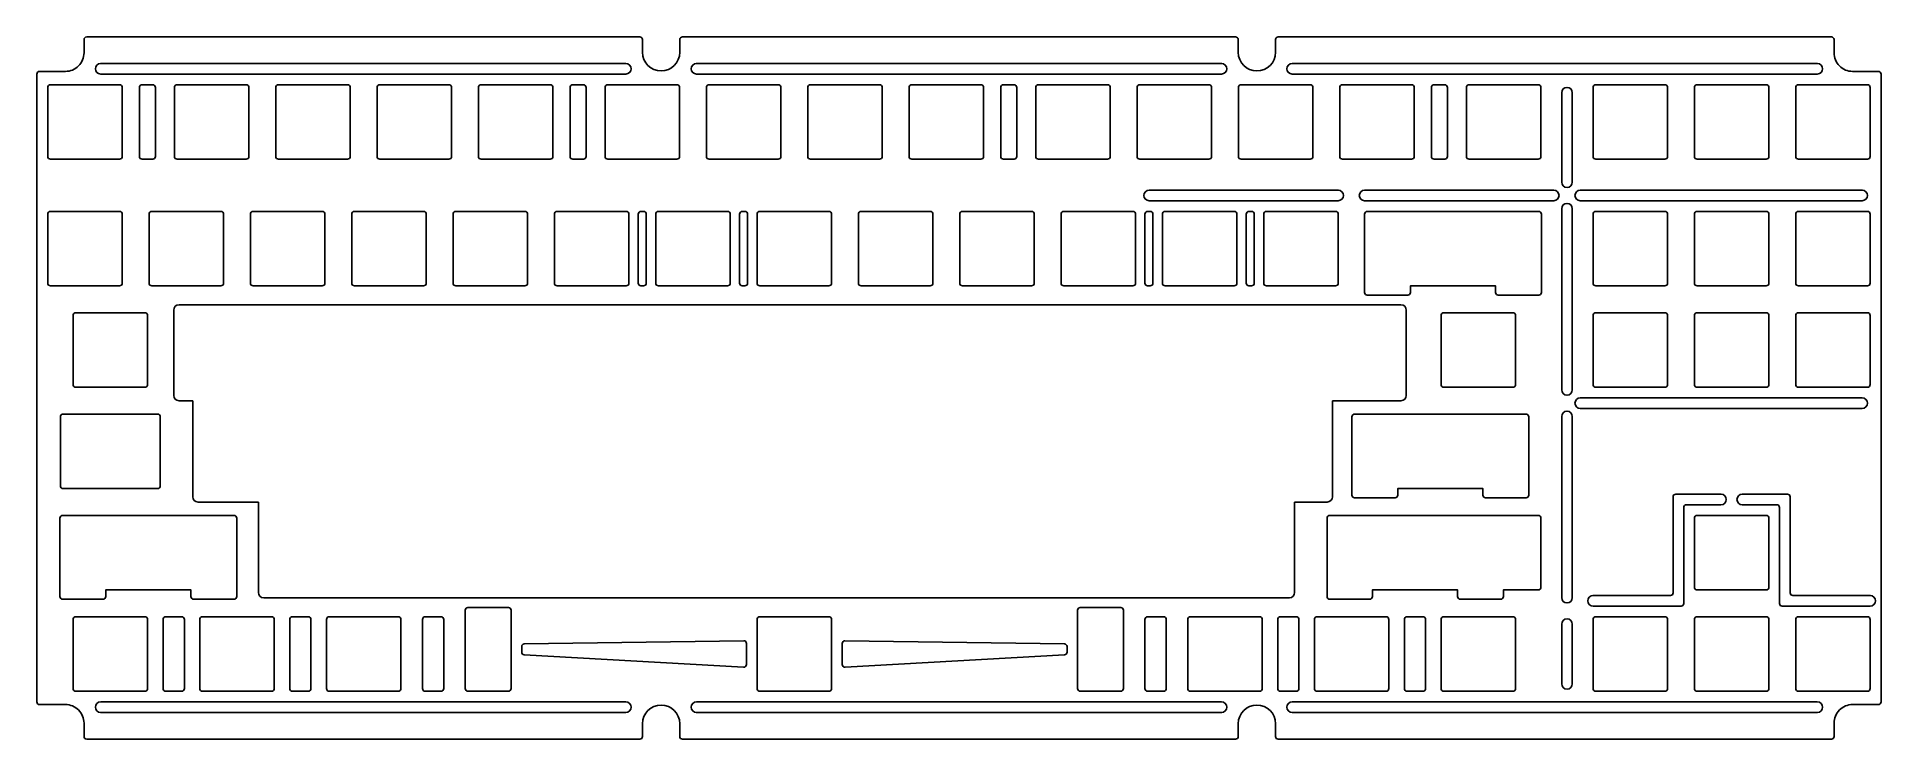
# Model space of a CAD drawing. Header units: millimetres. Extents: x 184 to 531, y 56 to 188.
import ezdxf

# ---------------------------------------------------------------- set-up
doc = ezdxf.new("R2010")
doc.units = ezdxf.units.MM

msp = doc.modelspace()

# ---------------------------------------------------------------- linework, layer by layer
for p, q in [((210.22, 136.31), (210.22, 120.28)), ((211.22, 137.31), (440.95, 137.31)), ((441.95, 136.31), (441.95, 120.28)), ((213.79, 119.28), (211.22, 119.28)), ((213.79, 119.28), (213.79, 101.23)), ((440.95, 119.28), (428.06, 119.28)), ((428.06, 119.28), (428.06, 101.23)), ((226.14, 100.23), (214.79, 100.23)), ((226.14, 83.21), (226.14, 100.23)), ((427.06, 100.23), (420.96, 100.23)), ((420.96, 100.23), (420.96, 83.21)), ((419.96, 82.21), (227.14, 82.21))]:
    msp.add_line(p, q)
msp.add_lwpolyline([(184.5, 180.67, -0.414214), (185, 181.17), (189.86, 181.17, 0.414214), (193.36, 184.67), (193.36, 187.16, -0.414214), (193.86, 187.66), (297.86, 187.66, -0.414214), (298.36, 187.16), (298.36, 184.77, 1), (305.36, 184.77), (305.36, 187.16, -0.414214), (305.86, 187.66), (409.86, 187.66, -0.414214), (410.36, 187.16), (410.36, 184.77, 1), (417.36, 184.77), (417.36, 187.16, -0.414214), (417.86, 187.66), (521.86, 187.66, -0.414214), (522.36, 187.16), (522.36, 184.67, 0.414214), (525.86, 181.17), (530.71, 181.17, -0.414214), (531.21, 180.67), (531.21, 62.66, -0.414214), (530.71, 62.16), (525.86, 62.16, 0.414214), (522.36, 58.66), (522.36, 56.16, -0.414214), (521.86, 55.66), (417.86, 55.66, -0.414214), (417.36, 56.16), (417.36, 58.56, 1), (410.36, 58.56), (410.36, 56.16, -0.414214), (409.86, 55.66), (305.86, 55.66, -0.414214), (305.36, 56.16), (305.36, 58.56, 1), (298.36, 58.56), (298.36, 56.16, -0.414214), (297.86, 55.66), (193.86, 55.66, -0.414214), (193.36, 56.16), (193.36, 58.66, 0.414214), (189.86, 62.16), (185, 62.16, -0.414214), (184.5, 62.66), (184.5, 180.67)], format="xyb")
for points in [[(196.5, 180.67, -1), (196.5, 182.67), (295.21, 182.67, -1), (295.21, 180.67)], [(407.21, 180.67, 1), (407.21, 182.67), (308.5, 182.67, 1), (308.5, 180.67)], [(420.5, 180.67, -1), (420.5, 182.67), (519.21, 182.67, -1), (519.21, 180.67)], [(200.55, 178.17, 0.414214), (200.05, 178.67), (187.05, 178.67, 0.414214), (186.55, 178.17), (186.55, 165.17, 0.414214), (187.05, 164.67), (200.05, 164.67, 0.414214), (200.55, 165.17)], [(206.28, 164.67, 0.414214), (206.78, 165.17), (206.78, 178.17, 0.414214), (206.28, 178.67), (204.28, 178.67, 0.414214), (203.78, 178.17), (203.78, 165.17, 0.414214), (204.28, 164.67)], [(224.36, 178.17, 0.414214), (223.86, 178.67), (210.86, 178.67, 0.414214), (210.36, 178.17), (210.36, 165.17, 0.414214), (210.86, 164.67), (223.86, 164.67, 0.414214), (224.36, 165.17)], [(243.41, 178.17, 0.414214), (242.91, 178.67), (229.91, 178.67, 0.414214), (229.41, 178.17), (229.41, 165.17, 0.414214), (229.91, 164.67), (242.91, 164.67, 0.414214), (243.41, 165.17)], [(262.46, 178.17, 0.414214), (261.96, 178.67), (248.96, 178.67, 0.414214), (248.46, 178.17), (248.46, 165.17, 0.414214), (248.96, 164.67), (261.96, 164.67, 0.414214), (262.46, 165.17)], [(281.51, 178.17, 0.414214), (281.01, 178.67), (268.01, 178.67, 0.414214), (267.51, 178.17), (267.51, 165.17, 0.414214), (268.01, 164.67), (281.01, 164.67, 0.414214), (281.51, 165.17)], [(287.24, 164.67, 0.414214), (287.74, 165.17), (287.74, 178.17, 0.414214), (287.24, 178.67), (285.24, 178.67, 0.414214), (284.74, 178.17), (284.74, 165.17, 0.414214), (285.24, 164.67)], [(305.32, 178.17, 0.414214), (304.82, 178.67), (291.82, 178.67, 0.414214), (291.32, 178.17), (291.32, 165.17, 0.414214), (291.82, 164.67), (304.82, 164.67, 0.414214), (305.32, 165.17)], [(324.37, 178.17, 0.414214), (323.87, 178.67), (310.87, 178.67, 0.414214), (310.37, 178.17), (310.37, 165.17, 0.414214), (310.87, 164.67), (323.87, 164.67, 0.414214), (324.37, 165.17)], [(343.42, 178.17, 0.414214), (342.92, 178.67), (329.92, 178.67, 0.414214), (329.42, 178.17), (329.42, 165.17, 0.414214), (329.92, 164.67), (342.92, 164.67, 0.414214), (343.42, 165.17)], [(362.47, 178.17, 0.414214), (361.97, 178.67), (348.97, 178.67, 0.414214), (348.47, 178.17), (348.47, 165.17, 0.414214), (348.97, 164.67), (361.97, 164.67, 0.414214), (362.47, 165.17)], [(368.21, 164.67, 0.414214), (368.71, 165.17), (368.71, 178.17, 0.414214), (368.21, 178.67), (366.21, 178.67, 0.414214), (365.71, 178.17), (365.71, 165.17, 0.414214), (366.21, 164.67)], [(386.29, 178.17, 0.414214), (385.79, 178.67), (372.79, 178.67, 0.414214), (372.29, 178.17), (372.29, 165.17, 0.414214), (372.79, 164.67), (385.79, 164.67, 0.414214), (386.29, 165.17)], [(405.34, 178.17, 0.414214), (404.84, 178.67), (391.84, 178.67, 0.414214), (391.34, 178.17), (391.34, 165.17, 0.414214), (391.84, 164.67), (404.84, 164.67, 0.414214), (405.34, 165.17)], [(424.39, 178.17, 0.414214), (423.89, 178.67), (410.89, 178.67, 0.414214), (410.39, 178.17), (410.39, 165.17, 0.414214), (410.89, 164.67), (423.89, 164.67, 0.414214), (424.39, 165.17)], [(443.44, 178.17, 0.414214), (442.94, 178.67), (429.94, 178.67, 0.414214), (429.44, 178.17), (429.44, 165.17, 0.414214), (429.94, 164.67), (442.94, 164.67, 0.414214), (443.44, 165.17)], [(449.17, 164.67, 0.414214), (449.67, 165.17), (449.67, 178.17, 0.414214), (449.17, 178.67), (447.17, 178.67, 0.414214), (446.67, 178.17), (446.67, 165.17, 0.414214), (447.17, 164.67)], [(467.25, 178.17, 0.414214), (466.75, 178.67), (453.75, 178.67, 0.414214), (453.25, 178.17), (453.25, 165.17, 0.414214), (453.75, 164.67), (466.75, 164.67, 0.414214), (467.25, 165.17)], [(473.16, 160.36), (473.16, 177.17, 1), (471.16, 177.17), (471.16, 160.36, 1)], [(491.06, 178.17, 0.414214), (490.56, 178.67), (477.56, 178.67, 0.414214), (477.06, 178.17), (477.06, 165.17, 0.414214), (477.56, 164.67), (490.56, 164.67, 0.414214), (491.06, 165.17)], [(510.11, 178.17, 0.414214), (509.61, 178.67), (496.61, 178.67, 0.414214), (496.11, 178.17), (496.11, 165.17, 0.414214), (496.61, 164.67), (509.61, 164.67, 0.414214), (510.11, 165.17)], [(529.16, 178.17, 0.414214), (528.66, 178.67), (515.66, 178.67, 0.414214), (515.16, 178.17), (515.16, 165.17, 0.414214), (515.66, 164.67), (528.66, 164.67, 0.414214), (529.16, 165.17)], [(393.61, 156.86), (429.15, 156.86, 1), (429.15, 158.86), (393.61, 158.86, 1)], [(469.66, 158.86), (434.11, 158.86, 1), (434.11, 156.86), (469.66, 156.86, 1)], [(471.16, 155.36), (471.16, 121.31, 1), (473.16, 121.31), (473.16, 155.36, 1)], [(527.66, 156.86, 1), (527.66, 158.86), (474.66, 158.86, 1), (474.66, 156.86)], [(200.55, 154.36, 0.414214), (200.05, 154.86), (187.05, 154.86, 0.414214), (186.55, 154.36), (186.55, 141.36, 0.414214), (187.05, 140.86), (200.05, 140.86, 0.414214), (200.55, 141.36)], [(219.6, 154.36, 0.414214), (219.1, 154.86), (206.1, 154.86, 0.414214), (205.6, 154.36), (205.6, 141.36, 0.414214), (206.1, 140.86), (219.1, 140.86, 0.414214), (219.6, 141.36)], [(238.65, 154.36, 0.414214), (238.15, 154.86), (225.15, 154.86, 0.414214), (224.65, 154.36), (224.65, 141.36, 0.414214), (225.15, 140.86), (238.15, 140.86, 0.414214), (238.65, 141.36)], [(257.7, 154.36, 0.414214), (257.2, 154.86), (244.2, 154.86, 0.414214), (243.7, 154.36), (243.7, 141.36, 0.414214), (244.2, 140.86), (257.2, 140.86, 0.414214), (257.7, 141.36)], [(276.75, 154.36, 0.414214), (276.25, 154.86), (263.25, 154.86, 0.414214), (262.75, 154.36), (262.75, 141.36, 0.414214), (263.25, 140.86), (276.25, 140.86, 0.414214), (276.75, 141.36)], [(295.8, 154.36, 0.414214), (295.3, 154.86), (282.3, 154.86, 0.414214), (281.8, 154.36), (281.8, 141.36, 0.414214), (282.3, 140.86), (295.3, 140.86, 0.414214), (295.8, 141.36)], [(298.57, 154.86), (298.07, 154.86, 0.414214), (297.57, 154.36), (297.57, 141.36, 0.414214), (298.07, 140.86), (298.57, 140.86, 0.414214), (299.07, 141.36), (299.07, 154.36, 0.414214)], [(314.85, 154.36, 0.414214), (314.35, 154.86), (301.35, 154.86, 0.414214), (300.85, 154.36), (300.85, 141.36, 0.414214), (301.35, 140.86), (314.35, 140.86, 0.414214), (314.85, 141.36)], [(317.62, 154.86), (317.12, 154.86, 0.414214), (316.62, 154.36), (316.62, 141.36, 0.414214), (317.12, 140.86), (317.62, 140.86, 0.414214), (318.12, 141.36), (318.12, 154.36, 0.414214)], [(333.9, 154.36, 0.414214), (333.4, 154.86), (320.4, 154.86, 0.414214), (319.9, 154.36), (319.9, 141.36, 0.414214), (320.4, 140.86), (333.4, 140.86, 0.414214), (333.9, 141.36)], [(352.95, 154.36, 0.414214), (352.45, 154.86), (339.45, 154.86, 0.414214), (338.95, 154.36), (338.95, 141.36, 0.414214), (339.45, 140.86), (352.45, 140.86, 0.414214), (352.95, 141.36)], [(372, 154.36, 0.414214), (371.5, 154.86), (358.5, 154.86, 0.414214), (358, 154.36), (358, 141.36, 0.414214), (358.5, 140.86), (371.5, 140.86, 0.414214), (372, 141.36)], [(391.05, 154.36, 0.414214), (390.55, 154.86), (377.55, 154.86, 0.414214), (377.05, 154.36), (377.05, 141.36, 0.414214), (377.55, 140.86), (390.55, 140.86, 0.414214), (391.05, 141.36)], [(393.82, 154.86), (393.32, 154.86, 0.414214), (392.82, 154.36), (392.82, 141.36, 0.414214), (393.32, 140.86), (393.82, 140.86, 0.414214), (394.32, 141.36), (394.32, 154.36, 0.414214)], [(410.1, 154.36, 0.414214), (409.6, 154.86), (396.6, 154.86, 0.414214), (396.1, 154.36), (396.1, 141.36, 0.414214), (396.6, 140.86), (409.6, 140.86, 0.414214), (410.1, 141.36)], [(412.87, 154.86), (412.37, 154.86, 0.414214), (411.87, 154.36), (411.87, 141.36, 0.414214), (412.37, 140.86), (412.87, 140.86, 0.414214), (413.37, 141.36), (413.37, 154.36, 0.414214)], [(429.15, 154.36, 0.414214), (428.65, 154.86), (415.65, 154.86, 0.414214), (415.15, 154.36), (415.15, 141.36, 0.414214), (415.65, 140.86), (428.65, 140.86, 0.414214), (429.15, 141.36)], [(491.06, 154.36, 0.414214), (490.56, 154.86), (477.56, 154.86, 0.414214), (477.06, 154.36), (477.06, 141.36, 0.414214), (477.56, 140.86), (490.56, 140.86, 0.414214), (491.06, 141.36)], [(510.11, 154.36, 0.414214), (509.61, 154.86), (496.61, 154.86, 0.414214), (496.11, 154.36), (496.11, 141.36, 0.414214), (496.61, 140.86), (509.61, 140.86, 0.414214), (510.11, 141.36)], [(529.16, 154.36, 0.414214), (528.66, 154.86), (515.66, 154.86, 0.414214), (515.16, 154.36), (515.16, 141.36, 0.414214), (515.66, 140.86), (528.66, 140.86, 0.414214), (529.16, 141.36)], [(205.31, 135.31, 0.414214), (204.81, 135.81), (191.81, 135.81, 0.414214), (191.31, 135.31), (191.31, 122.31, 0.414214), (191.81, 121.81), (204.81, 121.81, 0.414214), (205.31, 122.31)], [(448.49, 135.31, -0.414214), (448.99, 135.81), (461.99, 135.81, -0.414214), (462.49, 135.31), (462.49, 122.31, -0.414214), (461.99, 121.81), (448.99, 121.81, -0.414214), (448.49, 122.31)], [(491.06, 135.31, 0.414214), (490.56, 135.81), (477.56, 135.81, 0.414214), (477.06, 135.31), (477.06, 122.31, 0.414214), (477.56, 121.81), (490.56, 121.81, 0.414214), (491.06, 122.31)], [(510.11, 135.31, 0.414214), (509.61, 135.81), (496.61, 135.81, 0.414214), (496.11, 135.31), (496.11, 122.31, 0.414214), (496.61, 121.81), (509.61, 121.81, 0.414214), (510.11, 122.31)], [(529.16, 135.31, 0.414214), (528.66, 135.81), (515.66, 135.81, 0.414214), (515.16, 135.31), (515.16, 122.31, 0.414214), (515.66, 121.81), (528.66, 121.81, 0.414214), (529.16, 122.31)], [(527.66, 119.81, -1), (527.66, 117.81), (474.66, 117.81, -1), (474.66, 119.81)], [(189.43, 116.76, 0.414214), (188.93, 116.26), (188.93, 103.26, 0.414214), (189.43, 102.76), (207.19, 102.76, 0.414214), (207.69, 103.26), (207.69, 116.26, 0.414214), (207.19, 116.76)], [(471.16, 82.26), (471.16, 116.31, -1), (473.16, 116.31), (473.16, 82.26, -1)], [(492.11, 83.16), (492.11, 101.21, -0.414214), (492.61, 101.71), (501.11, 101.71, -1), (501.11, 99.71), (494.61, 99.71, 0.414214), (494.11, 99.21), (494.11, 81.16, -0.414214), (493.61, 80.66), (477.06, 80.66, -1), (477.06, 82.66), (491.61, 82.66, 0.414214)], [(512.11, 81.16, 0.414214), (512.61, 80.66), (529.16, 80.66, 1), (529.16, 82.66), (514.61, 82.66, -0.414214), (514.11, 83.16), (514.11, 101.21, 0.414214), (513.61, 101.71), (505.11, 101.71, 1), (505.11, 99.71), (511.61, 99.71, -0.414214), (512.11, 99.21)], [(427.56, 81.96), (435.07, 81.96, 0.414214), (435.57, 82.46), (435.57, 83.71), (451.59, 83.71), (451.59, 82.46, 0.414214), (452.09, 81.96), (459.69, 81.96, 0.414214), (460.19, 82.46), (460.19, 83.71), (466.75, 83.71, 0.414214), (467.25, 84.21), (467.25, 97.21, 0.414214), (466.75, 97.71), (427.56, 97.71, 0.414214), (427.06, 97.21), (427.06, 82.46, 0.414214)], [(510.11, 97.21, 0.414214), (509.61, 97.71), (496.61, 97.71, 0.414214), (496.11, 97.21), (496.11, 84.21, 0.414214), (496.61, 83.71), (509.61, 83.71, 0.414214), (510.11, 84.21)], [(273.64, 79.9, 0.414214), (273.14, 80.4), (265.54, 80.4, 0.414214), (265.04, 79.9), (265.04, 65.16, 0.414214), (265.54, 64.66), (273.14, 64.66, 0.414214), (273.64, 65.16)], [(380.16, 79.9, -0.414214), (380.66, 80.4), (388.26, 80.4, -0.414214), (388.76, 79.9), (388.76, 65.16, -0.414214), (388.26, 64.66), (380.66, 64.66, -0.414214), (380.16, 65.16)], [(205.31, 78.16, 0.414214), (204.81, 78.66), (191.81, 78.66, 0.414214), (191.31, 78.16), (191.31, 65.16, 0.414214), (191.81, 64.66), (204.81, 64.66, 0.414214), (205.31, 65.16)], [(211.72, 78.66), (208.72, 78.66, 0.414214), (208.22, 78.16), (208.22, 65.16, 0.414214), (208.72, 64.66), (211.72, 64.66, 0.414214), (212.22, 65.16), (212.22, 78.16, 0.414214)], [(229.12, 78.16, 0.414214), (228.62, 78.66), (215.62, 78.66, 0.414214), (215.12, 78.16), (215.12, 65.16, 0.414214), (215.62, 64.66), (228.62, 64.66, 0.414214), (229.12, 65.16)], [(232.03, 78.16), (232.03, 65.16, 0.414214), (232.53, 64.66), (235.53, 64.66, 0.414214), (236.03, 65.16), (236.03, 78.16, 0.414214), (235.53, 78.66), (232.53, 78.66, 0.414214)], [(238.94, 78.16, -0.414214), (239.44, 78.66), (252.44, 78.66, -0.414214), (252.94, 78.16), (252.94, 65.16, -0.414214), (252.44, 64.66), (239.44, 64.66, -0.414214), (238.94, 65.16)], [(256.99, 78.16), (256.99, 65.16, 0.414214), (257.49, 64.66), (260.49, 64.66, 0.414214), (260.99, 65.16), (260.99, 78.16, 0.414214), (260.49, 78.66), (257.49, 78.66, 0.414214)], [(333.9, 78.16, 0.414214), (333.4, 78.66), (320.4, 78.66, 0.414214), (319.9, 78.16), (319.9, 65.16, 0.414214), (320.4, 64.66), (333.4, 64.66, 0.414214), (333.9, 65.16)], [(396.81, 78.16), (396.81, 65.16, -0.414214), (396.31, 64.66), (393.31, 64.66, -0.414214), (392.81, 65.16), (392.81, 78.16, -0.414214), (393.31, 78.66), (396.31, 78.66, -0.414214)], [(414.86, 78.16, 0.414214), (414.36, 78.66), (401.36, 78.66, 0.414214), (400.86, 78.16), (400.86, 65.16, 0.414214), (401.36, 64.66), (414.36, 64.66, 0.414214), (414.86, 65.16)], [(421.77, 78.16), (421.77, 65.16, -0.414214), (421.27, 64.66), (418.27, 64.66, -0.414214), (417.77, 65.16), (417.77, 78.16, -0.414214), (418.27, 78.66), (421.27, 78.66, -0.414214)], [(424.67, 78.16, -0.414214), (425.17, 78.66), (438.17, 78.66, -0.414214), (438.67, 78.16), (438.67, 65.16, -0.414214), (438.17, 64.66), (425.17, 64.66, -0.414214), (424.67, 65.16)], [(441.58, 78.16), (441.58, 65.16, 0.414214), (442.08, 64.66), (445.08, 64.66, 0.414214), (445.58, 65.16), (445.58, 78.16, 0.414214), (445.08, 78.66), (442.08, 78.66, 0.414214)], [(448.49, 78.16, -0.414214), (448.99, 78.66), (461.99, 78.66, -0.414214), (462.49, 78.16), (462.49, 65.16, -0.414214), (461.99, 64.66), (448.99, 64.66, -0.414214), (448.49, 65.16)], [(471.16, 77.26), (471.16, 66.06, 1), (473.16, 66.06), (473.16, 77.26, 1)], [(491.06, 78.16, 0.414214), (490.56, 78.66), (477.56, 78.66, 0.414214), (477.06, 78.16), (477.06, 65.16, 0.414214), (477.56, 64.66), (490.56, 64.66, 0.414214), (491.06, 65.16)], [(510.11, 78.16, 0.414214), (509.61, 78.66), (496.61, 78.66, 0.414214), (496.11, 78.16), (496.11, 65.16, 0.414214), (496.61, 64.66), (509.61, 64.66, 0.414214), (510.11, 65.16)], [(529.16, 78.16, 0.414214), (528.66, 78.66), (515.66, 78.66, 0.414214), (515.16, 78.16), (515.16, 65.16, 0.414214), (515.66, 64.66), (528.66, 64.66, 0.414214), (529.16, 65.16)], [(275.64, 73.04), (275.64, 72, 0.397869), (276.11, 71.5), (317.37, 69.18, 0.430749), (317.9, 69.68), (317.9, 73.65, 0.418555), (317.39, 74.15), (276.13, 73.54, 0.409886)], [(335.9, 73.65), (335.9, 69.68, 0.430749), (336.43, 69.18), (377.69, 71.5, 0.397869), (378.16, 72), (378.16, 73.04, 0.409886), (377.67, 73.54), (336.41, 74.15, 0.418555)], [(196.5, 62.66, 1), (196.5, 60.66), (295.21, 60.66, 1), (295.21, 62.66)], [(407.21, 62.66, -1), (407.21, 60.66), (308.5, 60.66, -1), (308.5, 62.66)], [(420.5, 62.66, 1), (420.5, 60.66), (519.21, 60.66, 1), (519.21, 62.66)]]:
    msp.add_lwpolyline(points, format="xyb", close=True)
at = {"linetype": 'Continuous'}
for points in [[(434.61, 154.86, 0.414214), (434.11, 154.36), (434.11, 139.61, 0.414214), (434.61, 139.11), (442.21, 139.11, 0.414214), (442.71, 139.61), (442.71, 140.86), (458.74, 140.86), (458.74, 139.61, 0.414214), (459.24, 139.11), (466.84, 139.11, 0.414214), (467.34, 139.61), (467.34, 154.36, 0.414214), (466.84, 154.86)], [(432.23, 116.76, 0.414214), (431.73, 116.26), (431.73, 101.51, 0.414214), (432.23, 101.01), (439.83, 101.01, 0.414214), (440.33, 101.51), (440.33, 102.76), (456.36, 102.76), (456.36, 101.51, 0.414214), (456.86, 101.01), (464.46, 101.01, 0.414214), (464.96, 101.51), (464.96, 116.26, 0.414214), (464.46, 116.76)], [(189.34, 97.71, 0.414214), (188.84, 97.21), (188.84, 82.46, 0.414214), (189.34, 81.96), (196.94, 81.96, 0.414214), (197.44, 82.46), (197.44, 83.71), (213.47, 83.71), (213.47, 82.46, 0.414214), (213.97, 81.96), (221.57, 81.96, 0.414214), (222.07, 82.46), (222.07, 97.21, 0.414214), (221.57, 97.71)]]:
    msp.add_lwpolyline(points, format="xyb", close=True, dxfattribs=at)
for centre, start, end in [((211.22, 136.31), 90, 180), ((440.95, 136.31), 0, 90), ((211.22, 120.28), 180, 270), ((440.95, 120.28), 270, 0), ((214.79, 101.23), 180, 270), ((427.06, 101.23), 270, 0), ((227.14, 83.21), 180, 270), ((419.96, 83.21), 270, 0)]:
    msp.add_arc(centre, 1, start, end)

doc.saveas('drawing.dxf')
